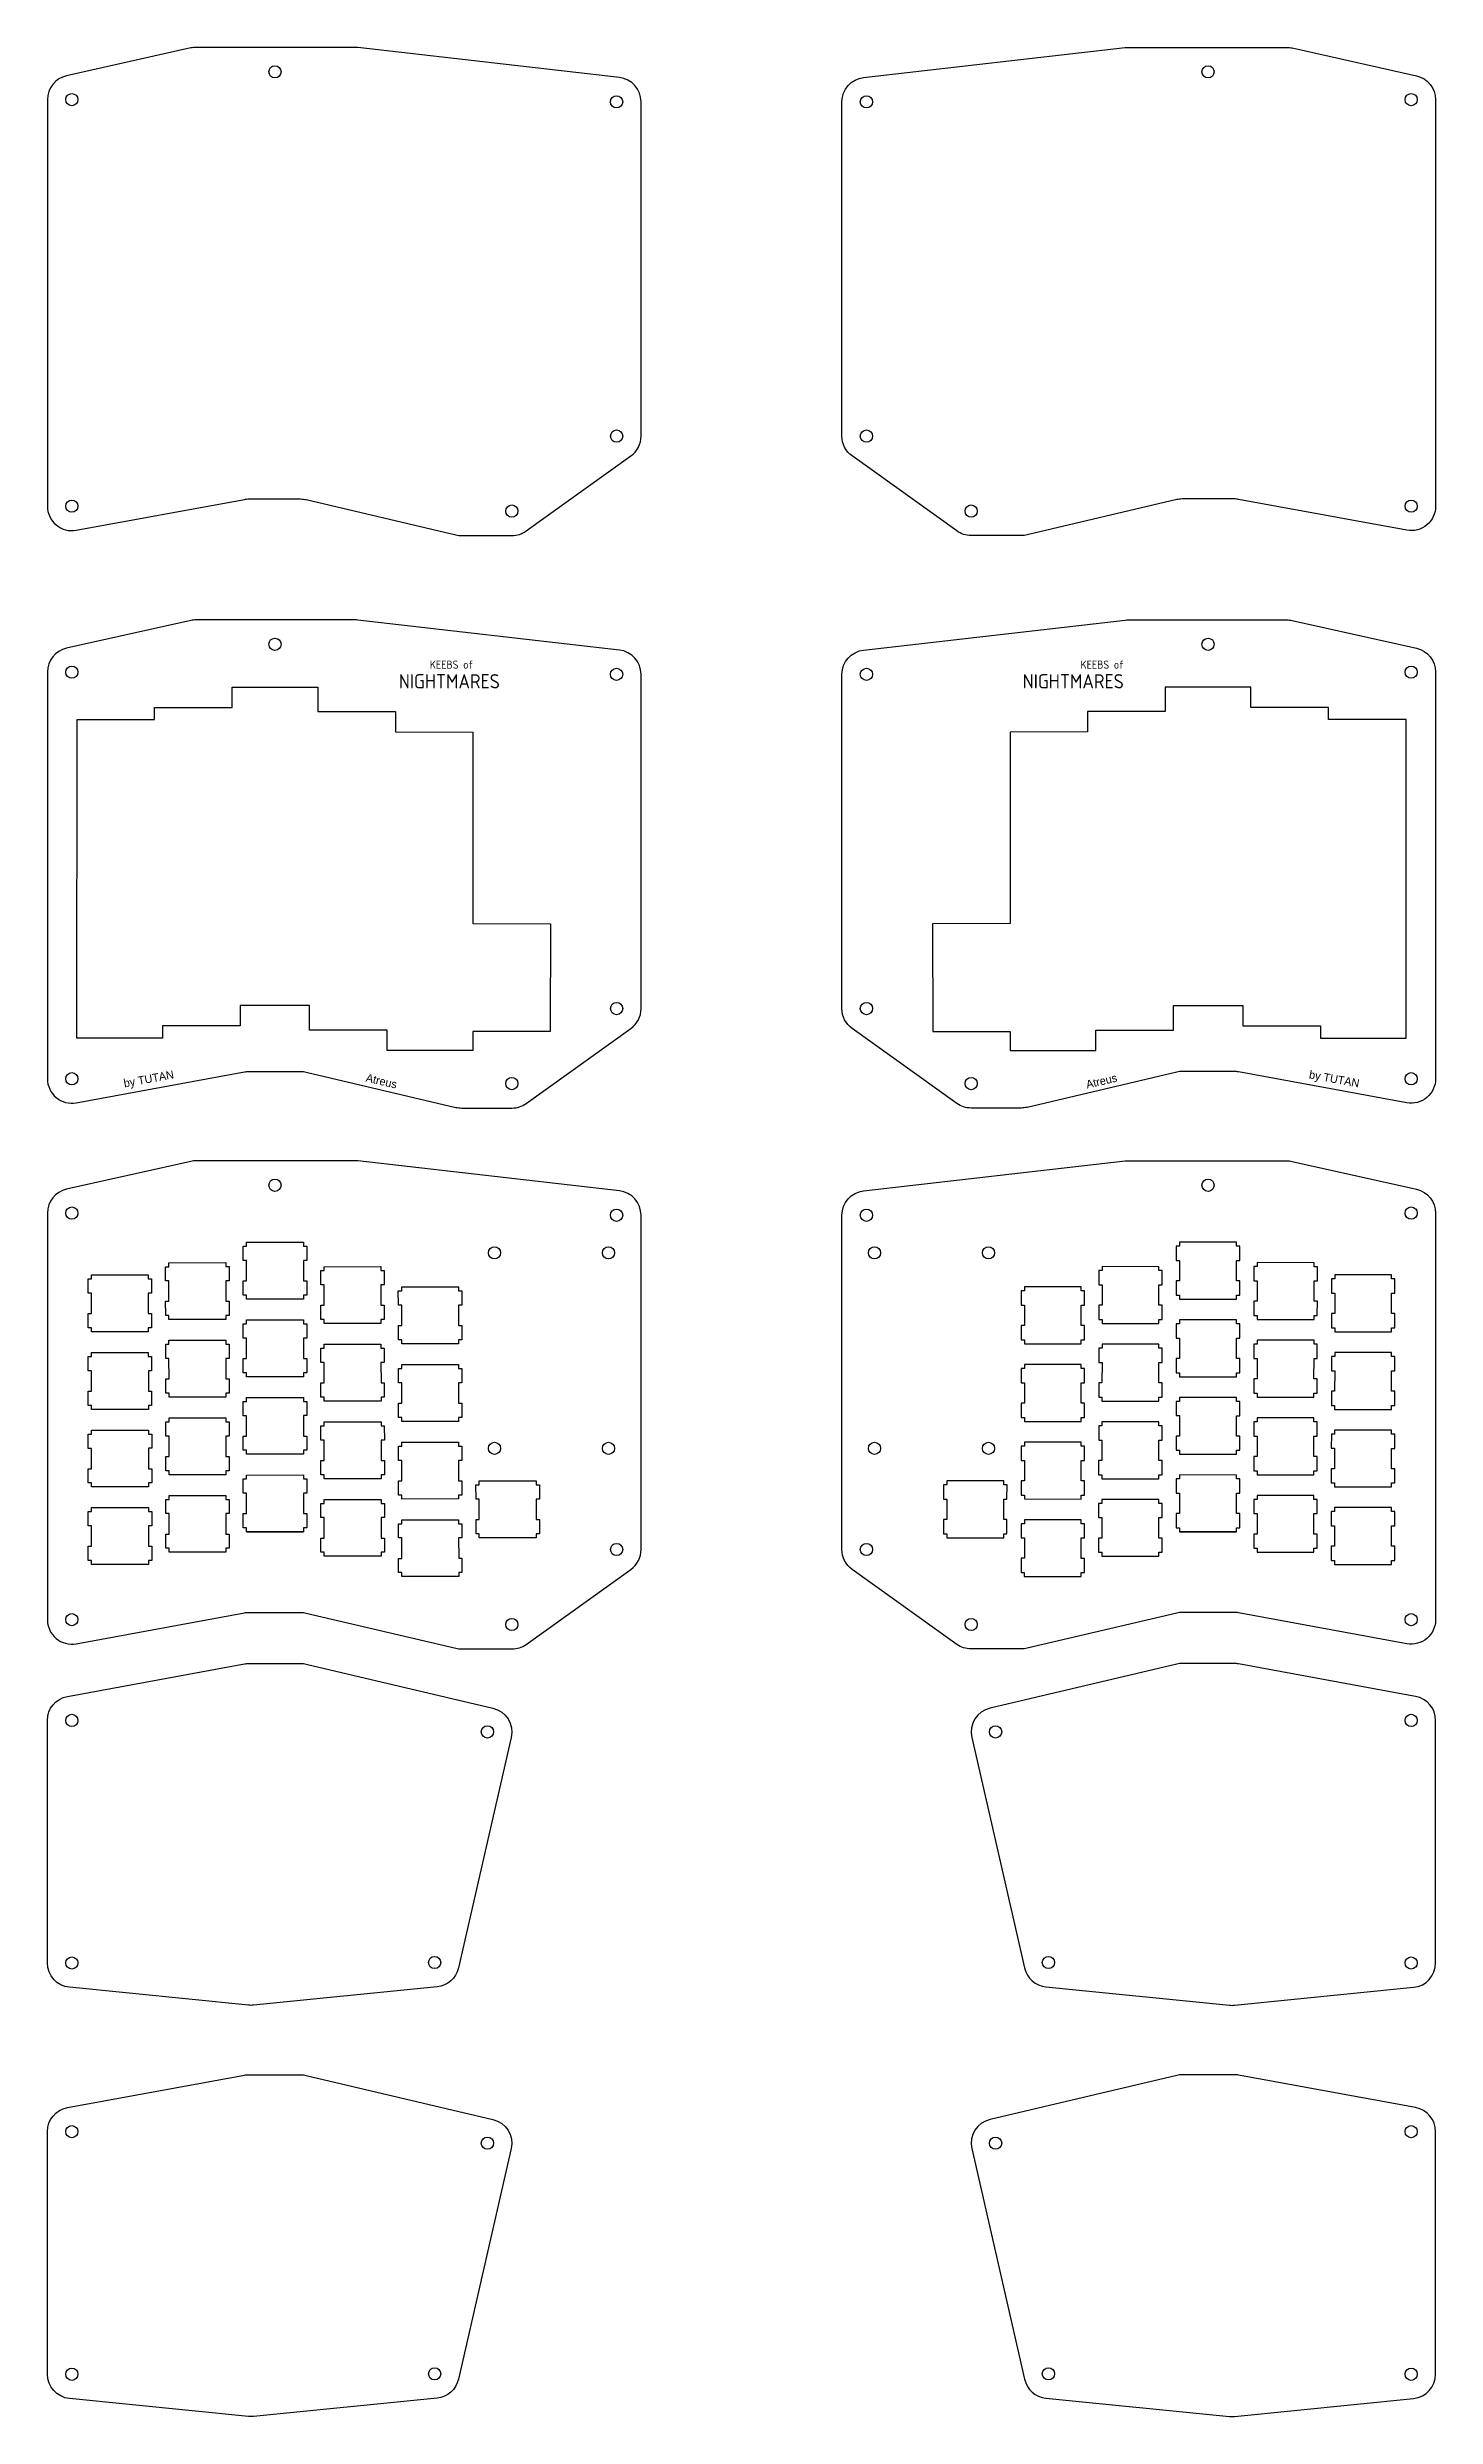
# Model space of a CAD drawing. Header units: millimetres. Extents: x -135 to 206, y -170 to 412.
import ezdxf

# ---------------------------------------------------------------- set-up
doc = ezdxf.new("R2010")
doc.units = ezdxf.units.MM
doc.layers.get('0').update_dxf_attribs({"true_color": 0xffffff})
doc.layers.add('cyan', color=4, linetype='Continuous', true_color=0x00ffff)

msp = doc.modelspace()

# ---------------------------------------------------------------- linework, layer by layer
for p, q in [((-86.3, 47.65), (-72.33, 47.66)), ((156.79, 47.65), (142.82, 47.66))]:
    msp.add_line(p, q)
for points in [[(-99.99, 412.05), (-130.55, 405.22, 0.351192), (-135.24, 399.36), (-135.24, 299.52, 0.468411), (-128.15, 293.62), (-86.83, 301.2, -0.045279), (-85.75, 301.3), (-73.03, 301.3, -0.058055), (-71.65, 301.14), (-34.9, 292.48, 0.057943), (-33.52, 292.32), (-21.15, 292.32, 0.156634), (-17.66, 293.44), (8.07, 311.86, 0.241896), (10.58, 316.74), (10.57, 398.82, 0.38113), (5.26, 404.78), (-59, 412.15, 0.028564), (-59.69, 412.19), (-98.68, 412.19, 0.055019)], [(170.48, 412.05), (201.04, 405.22, -0.351192), (205.73, 399.36), (205.73, 299.52, -0.468411), (198.65, 293.62), (157.32, 301.2, 0.045279), (156.24, 301.3), (143.52, 301.3, 0.058055), (142.14, 301.14), (105.39, 292.48, -0.057943), (104.02, 292.32), (91.64, 292.32, -0.156634), (88.15, 293.44), (62.42, 311.86, -0.241896), (59.92, 316.74), (59.92, 398.82, -0.38113), (65.23, 404.78), (129.49, 412.15, -0.028564), (130.18, 412.19), (169.17, 412.19, -0.055019)], [(-99.99, 271.46), (-130.55, 264.64, 0.351192), (-135.24, 258.78), (-135.24, 158.93, 0.468411), (-128.15, 153.03), (-86.83, 160.61, -0.045279), (-85.75, 160.71), (-73.03, 160.72, -0.058055), (-71.65, 160.56), (-34.9, 151.9, 0.057943), (-33.52, 151.74), (-21.15, 151.74, 0.156634), (-17.66, 152.86), (8.07, 171.28, 0.241896), (10.58, 176.16), (10.57, 258.24, 0.38113), (5.26, 264.2), (-59, 271.57, 0.028564), (-59.69, 271.61), (-98.68, 271.61, 0.055019)], [(170.48, 271.46), (201.04, 264.64, -0.351192), (205.73, 258.78), (205.73, 158.93, -0.468411), (198.65, 153.03), (157.32, 160.61, 0.045279), (156.24, 160.71), (143.52, 160.72, 0.058055), (142.14, 160.56), (105.39, 151.9, -0.057943), (104.02, 151.74), (91.64, 151.74, -0.156634), (88.15, 152.86), (62.42, 171.28, -0.241896), (59.92, 176.16), (59.92, 258.24, -0.38113), (65.23, 264.2), (129.49, 271.57, -0.028564), (130.18, 271.61), (169.17, 271.61, -0.055019)], [(-99.99, 138.63), (-130.55, 131.81, 0.351192), (-135.24, 125.95), (-135.24, 26.1, 0.468411), (-128.15, 20.2), (-86.83, 27.78, -0.045279), (-85.75, 27.88), (-73.03, 27.89, -0.058055), (-71.65, 27.73), (-34.9, 19.07, 0.057943), (-33.52, 18.91), (-21.15, 18.91, 0.156634), (-17.66, 20.03), (8.07, 38.45, 0.241896), (10.58, 43.33), (10.57, 125.41, 0.38113), (5.26, 131.37), (-59, 138.74, 0.028564), (-59.69, 138.78), (-98.68, 138.78, 0.055019)], [(170.48, 138.63), (201.04, 131.81, -0.351192), (205.73, 125.95), (205.73, 26.1, -0.468411), (198.65, 20.2), (157.32, 27.78, 0.045279), (156.24, 27.88), (143.52, 27.89, 0.058055), (142.14, 27.73), (105.39, 19.07, -0.057943), (104.02, 18.91), (91.64, 18.91, -0.156634), (88.15, 20.03), (62.42, 38.45, -0.241896), (59.92, 43.33), (59.92, 125.41, -0.38113), (65.23, 131.37), (129.49, 138.74, -0.028564), (130.18, 138.78), (169.17, 138.78, -0.055019)], [(-86.83, 15.24, -0.045279), (-85.75, 15.34), (-73.03, 15.34, -0.058055), (-71.65, 15.18), (-25.79, 4.37, -0.412282), (-21.32, -2.8), (-34.28, -59.44, -0.322041), (-39.53, -64.07), (-84.64, -68.58, -0.049876), (-85.83, -68.58), (-129.83, -64.18, -0.385314), (-135.24, -58.21), (-135.24, 1.36, -0.362017), (-130.32, 7.26)], [(157.32, 15.24, 0.045279), (156.24, 15.34), (143.52, 15.34, 0.058055), (142.14, 15.18), (96.28, 4.37, 0.412282), (91.81, -2.8), (104.77, -59.44, 0.322041), (110.02, -64.07), (155.13, -68.58, 0.049876), (156.33, -68.58), (200.33, -64.18, 0.385314), (205.73, -58.21), (205.73, 1.36, 0.362017), (200.81, 7.26)], [(-86.83, -85.75, -0.045279), (-85.75, -85.66), (-73.03, -85.65, -0.058055), (-71.65, -85.81), (-25.79, -96.62, -0.412282), (-21.32, -103.8), (-34.28, -160.43, -0.322041), (-39.53, -165.06), (-84.64, -169.57, -0.049876), (-85.83, -169.57), (-129.83, -165.17, -0.385314), (-135.24, -159.2), (-135.24, -99.63, -0.362017), (-130.32, -93.73)], [(157.32, -85.75, 0.045279), (156.24, -85.66), (143.52, -85.65, 0.058055), (142.14, -85.81), (96.28, -96.62, 0.412282), (91.81, -103.8), (104.77, -160.43, 0.322041), (110.02, -165.06), (155.13, -169.57, 0.049876), (156.33, -169.57), (200.33, -165.17, 0.385314), (205.73, -159.2), (205.73, -99.63, 0.362017), (200.81, -93.73)]]:
    msp.add_lwpolyline(points, format="xyb", close=True)
at = {"color": 7, "true_color": 0xffffff}
for points in [[(-30.74, 201.3), (-30.74, 197.01), (-11.7, 197), (-11.71, 170.53), (-30.76, 170.55), (-30.76, 165.87), (-51.81, 165.88), (-51.81, 170.88), (-70.86, 170.89), (-70.86, 176.89), (-87.91, 176.91), (-87.91, 171.91), (-106.96, 171.92), (-106.96, 168.92), (-128.01, 168.93), (-127.96, 247.13), (-108.91, 247.12), (-108.91, 250.12), (-89.86, 250.11), (-89.86, 255.11), (-68.81, 255.09), (-68.81, 249.09), (-49.76, 249.08), (-49.77, 244.08), (-30.72, 244.07), (-30.74, 201.3), (-30.74, 201.3)], [(101.23, 201.3), (101.23, 197.01), (82.19, 197), (82.2, 170.53), (101.25, 170.55), (101.26, 165.87), (122.31, 165.88), (122.3, 170.88), (141.35, 170.89), (141.35, 176.89), (158.4, 176.91), (158.4, 171.91), (177.45, 171.92), (177.45, 168.92), (198.5, 168.93), (198.46, 247.13), (179.41, 247.12), (179.4, 250.12), (160.35, 250.11), (160.35, 255.11), (139.3, 255.09), (139.3, 249.09), (120.25, 249.08), (120.26, 244.08), (101.21, 244.07), (101.23, 201.3), (101.23, 201.3)]]:
    msp.add_lwpolyline(points, dxfattribs=at)
for points in [[(-87.14, 109.28), (-86.32, 109.28), (-86.33, 114.29), (-87.14, 114.29), (-87.14, 117.79), (-86.33, 117.79), (-86.33, 118.77), (-72.36, 118.78), (-72.36, 117.8), (-71.55, 117.8), (-71.54, 114.3), (-72.36, 114.3), (-72.35, 109.29), (-71.54, 109.29), (-71.54, 105.79), (-72.35, 105.79), (-72.35, 104.81), (-86.32, 104.8), (-86.32, 105.78), (-87.14, 105.78), (-87.14, 109.28)], [(157.63, 109.28), (156.82, 109.28), (156.82, 114.29), (157.63, 114.29), (157.63, 117.79), (156.82, 117.79), (156.82, 118.77), (142.85, 118.78), (142.85, 117.8), (142.04, 117.8), (142.03, 114.3), (142.85, 114.3), (142.85, 109.29), (142.03, 109.29), (142.03, 105.79), (142.84, 105.79), (142.84, 104.81), (156.81, 104.8), (156.81, 105.78), (157.63, 105.78), (157.63, 109.28)], [(-110.46, 110.76), (-110.45, 109.78), (-109.64, 109.78), (-109.64, 106.28), (-110.45, 106.28), (-110.45, 101.27), (-109.64, 101.27), (-109.64, 97.77), (-110.45, 97.77), (-110.45, 96.79), (-124.42, 96.79), (-124.42, 97.77), (-125.23, 97.77), (-125.23, 101.27), (-124.42, 101.27), (-124.42, 106.27), (-125.24, 106.27), (-125.24, 109.77), (-124.42, 109.77), (-124.43, 110.76), (-110.46, 110.76)], [(-105.37, 109.28), (-106.19, 109.28), (-106.19, 112.78), (-105.38, 112.78), (-105.38, 113.76), (-91.41, 113.77), (-91.41, 112.79), (-90.59, 112.79), (-90.59, 109.29), (-91.4, 109.29), (-91.4, 104.28), (-90.59, 104.28), (-90.59, 100.78), (-91.4, 100.78), (-91.4, 99.8), (-105.37, 99.79), (-105.37, 100.77), (-106.18, 100.77), (-106.19, 104.27), (-105.37, 104.27), (-105.37, 109.28)], [(-67.28, 111.8), (-67.28, 112.78), (-53.31, 112.79), (-53.31, 111.81), (-52.49, 111.81), (-52.49, 108.31), (-53.3, 108.31), (-53.3, 103.3), (-52.49, 103.3), (-52.49, 99.8), (-53.3, 99.8), (-53.3, 98.82), (-67.27, 98.81), (-67.27, 99.79), (-68.08, 99.79), (-68.08, 103.29), (-67.27, 103.29), (-67.27, 108.3), (-68.09, 108.3), (-68.09, 111.8), (-67.28, 111.8)], [(137.77, 111.8), (137.77, 112.78), (123.8, 112.79), (123.8, 111.81), (122.98, 111.81), (122.98, 108.31), (123.8, 108.31), (123.79, 103.3), (122.98, 103.3), (122.98, 99.8), (123.79, 99.8), (123.79, 98.82), (137.76, 98.81), (137.76, 99.79), (138.57, 99.79), (138.58, 103.29), (137.76, 103.29), (137.77, 108.3), (138.58, 108.3), (138.58, 111.8), (137.77, 111.8)], [(175.87, 109.28), (176.68, 109.28), (176.68, 112.78), (175.87, 112.78), (175.87, 113.76), (161.9, 113.77), (161.9, 112.79), (161.08, 112.79), (161.08, 109.29), (161.9, 109.29), (161.89, 104.28), (161.08, 104.28), (161.08, 100.78), (161.89, 100.78), (161.89, 99.8), (175.86, 99.79), (175.86, 100.77), (176.67, 100.77), (176.68, 104.27), (175.86, 104.27), (175.87, 109.28)], [(180.95, 110.76), (180.95, 109.78), (180.13, 109.78), (180.13, 106.28), (180.94, 106.28), (180.94, 101.27), (180.13, 101.27), (180.13, 97.77), (180.94, 97.77), (180.94, 96.79), (194.91, 96.79), (194.91, 97.77), (195.72, 97.77), (195.72, 101.27), (194.91, 101.27), (194.91, 106.27), (195.73, 106.27), (195.73, 109.77), (194.92, 109.77), (194.92, 110.76), (180.95, 110.76)], [(-49.03, 94.8), (-49.03, 98.3), (-48.22, 98.3), (-48.22, 103.31), (-49.03, 103.31), (-49.04, 106.81), (-48.22, 106.81), (-48.22, 107.79), (-34.25, 107.8), (-34.25, 106.82), (-33.44, 106.82), (-33.44, 103.32), (-34.25, 103.31), (-34.25, 98.31), (-33.44, 98.31), (-33.44, 94.81), (-34.25, 94.81), (-34.25, 93.83), (-48.22, 93.82), (-48.22, 94.8), (-49.03, 94.8)], [(119.52, 94.8), (119.52, 98.3), (118.71, 98.3), (118.71, 103.31), (119.53, 103.31), (119.53, 106.81), (118.71, 106.81), (118.71, 107.79), (104.74, 107.8), (104.74, 106.82), (103.93, 106.82), (103.93, 103.32), (104.74, 103.31), (104.74, 98.31), (103.93, 98.31), (103.93, 94.81), (104.74, 94.81), (104.74, 93.83), (118.71, 93.82), (118.71, 94.8), (119.52, 94.8)], [(-71.53, 86.74), (-72.34, 86.74), (-72.34, 85.76), (-86.31, 85.75), (-86.31, 86.73), (-87.13, 86.73), (-87.13, 90.23), (-86.32, 90.23), (-86.32, 95.24), (-87.13, 95.24), (-87.13, 98.74), (-86.32, 98.74), (-86.32, 99.72), (-72.35, 99.73), (-72.35, 98.75), (-71.54, 98.75), (-71.54, 95.25), (-72.35, 95.25), (-72.35, 90.24), (-71.53, 90.24), (-71.53, 86.74)], [(142.02, 86.74), (142.84, 86.74), (142.83, 85.76), (156.8, 85.75), (156.81, 86.73), (157.62, 86.73), (157.62, 90.23), (156.81, 90.23), (156.81, 95.24), (157.62, 95.24), (157.62, 98.74), (156.81, 98.74), (156.81, 99.72), (142.84, 99.73), (142.84, 98.75), (142.03, 98.75), (142.03, 95.25), (142.84, 95.25), (142.84, 90.24), (142.02, 90.24), (142.02, 86.74)], [(-91.39, 80.75), (-105.36, 80.74), (-105.36, 81.72), (-106.18, 81.72), (-106.18, 85.22), (-105.36, 85.22), (-105.37, 90.23), (-106.18, 90.23), (-106.18, 93.73), (-105.37, 93.73), (-105.37, 94.71), (-91.4, 94.72), (-91.4, 93.74), (-90.58, 93.74), (-90.58, 90.24), (-91.4, 90.24), (-91.39, 85.23), (-90.58, 85.23), (-90.58, 81.73), (-91.39, 81.73), (-91.39, 80.75)], [(-52.48, 92.76), (-52.48, 89.26), (-53.3, 89.26), (-53.29, 84.25), (-52.48, 84.25), (-52.48, 80.75), (-53.29, 80.75), (-53.29, 79.77), (-67.26, 79.76), (-67.26, 80.74), (-68.07, 80.74), (-68.08, 84.24), (-67.26, 84.24), (-67.27, 89.25), (-68.08, 89.25), (-68.08, 92.75), (-67.27, 92.75), (-67.27, 93.73), (-53.3, 93.74), (-53.3, 92.76), (-52.48, 92.76)], [(122.98, 92.76), (122.97, 89.26), (123.79, 89.26), (123.78, 84.25), (122.97, 84.25), (122.97, 80.75), (123.78, 80.75), (123.78, 79.77), (137.75, 79.76), (137.75, 80.74), (138.57, 80.74), (138.57, 84.24), (137.75, 84.24), (137.76, 89.25), (138.57, 89.25), (138.57, 92.75), (137.76, 92.75), (137.76, 93.73), (123.79, 93.74), (123.79, 92.76), (122.98, 92.76)], [(161.88, 80.75), (175.85, 80.74), (175.85, 81.72), (176.67, 81.72), (176.67, 85.22), (175.85, 85.22), (175.86, 90.23), (176.67, 90.23), (176.67, 93.73), (175.86, 93.73), (175.86, 94.71), (161.89, 94.72), (161.89, 93.74), (161.08, 93.74), (161.07, 90.24), (161.89, 90.24), (161.88, 85.23), (161.07, 85.23), (161.07, 81.73), (161.88, 81.73), (161.88, 80.75)], [(-125.23, 82.22), (-124.41, 82.22), (-124.41, 87.22), (-125.23, 87.22), (-125.23, 90.72), (-124.42, 90.72), (-124.42, 91.71), (-110.45, 91.71), (-110.45, 90.73), (-109.63, 90.73), (-109.63, 87.23), (-110.44, 87.23), (-110.44, 82.22), (-109.63, 82.22), (-109.63, 78.72), (-110.44, 78.72), (-110.44, 77.74), (-124.41, 77.74), (-124.41, 78.72), (-125.22, 78.72), (-125.23, 82.22)], [(-34.25, 88.75), (-34.24, 87.77), (-33.43, 87.77), (-33.43, 84.27), (-34.24, 84.26), (-34.24, 79.26), (-33.43, 79.26), (-33.43, 75.76), (-34.24, 75.76), (-34.24, 74.78), (-48.21, 74.77), (-48.21, 75.75), (-49.02, 75.75), (-49.02, 79.25), (-48.21, 79.25), (-48.21, 84.26), (-49.03, 84.26), (-49.03, 87.76), (-48.21, 87.76), (-48.22, 88.74), (-34.25, 88.75)], [(104.74, 88.75), (104.74, 87.77), (103.92, 87.77), (103.92, 84.27), (104.73, 84.26), (104.73, 79.26), (103.92, 79.26), (103.92, 75.76), (104.73, 75.76), (104.73, 74.78), (118.7, 74.77), (118.7, 75.75), (119.51, 75.75), (119.51, 79.25), (118.7, 79.25), (118.7, 84.26), (119.52, 84.26), (119.52, 87.76), (118.71, 87.76), (118.71, 88.74), (104.74, 88.75)], [(195.72, 82.22), (194.9, 82.22), (194.91, 87.22), (195.72, 87.22), (195.72, 90.72), (194.91, 90.72), (194.91, 91.71), (180.94, 91.71), (180.94, 90.73), (180.12, 90.73), (180.12, 87.23), (180.94, 87.23), (180.93, 82.22), (180.12, 82.22), (180.12, 78.72), (180.93, 78.72), (180.93, 77.74), (194.9, 77.74), (194.9, 78.72), (195.71, 78.72), (195.72, 82.22)], [(-90.57, 66.18), (-90.57, 62.68), (-91.38, 62.68), (-91.38, 61.7), (-105.35, 61.69), (-105.35, 62.67), (-106.17, 62.67), (-106.17, 66.17), (-105.36, 66.17), (-105.36, 71.18), (-106.17, 71.18), (-106.17, 74.68), (-105.36, 74.68), (-105.36, 75.66), (-91.39, 75.67), (-91.39, 74.69), (-90.58, 74.69), (-90.57, 71.19), (-91.39, 71.19), (-91.39, 66.18), (-90.57, 66.18)], [(-86.31, 71.18), (-86.31, 76.19), (-87.12, 76.19), (-87.12, 79.69), (-86.31, 79.69), (-86.31, 80.67), (-72.34, 80.68), (-72.34, 79.7), (-71.53, 79.7), (-71.53, 76.2), (-72.34, 76.2), (-72.34, 71.19), (-71.52, 71.19), (-71.52, 67.69), (-72.34, 67.69), (-72.34, 66.71), (-86.31, 66.7), (-86.31, 67.68), (-87.12, 67.68), (-87.12, 71.18), (-86.31, 71.18)], [(156.8, 71.18), (156.8, 76.19), (157.61, 76.19), (157.62, 79.69), (156.8, 79.69), (156.8, 80.67), (142.83, 80.68), (142.83, 79.7), (142.02, 79.7), (142.02, 76.2), (142.83, 76.2), (142.83, 71.19), (142.02, 71.19), (142.01, 67.69), (142.83, 67.69), (142.83, 66.71), (156.8, 66.7), (156.8, 67.68), (157.61, 67.68), (157.61, 71.18), (156.8, 71.18)], [(161.06, 66.18), (161.06, 62.68), (161.87, 62.68), (161.87, 61.7), (175.84, 61.69), (175.84, 62.67), (176.66, 62.67), (176.66, 66.17), (175.85, 66.17), (175.85, 71.18), (176.66, 71.18), (176.66, 74.68), (175.85, 74.68), (175.85, 75.66), (161.88, 75.67), (161.88, 74.69), (161.07, 74.69), (161.07, 71.19), (161.88, 71.19), (161.88, 66.18), (161.06, 66.18)], [(-124.41, 68.17), (-125.22, 68.17), (-125.22, 71.67), (-124.41, 71.67), (-124.41, 72.66), (-110.44, 72.66), (-110.44, 71.68), (-109.62, 71.68), (-109.62, 68.18), (-110.44, 68.18), (-110.43, 63.17), (-109.62, 63.17), (-109.62, 59.67), (-110.43, 59.67), (-110.43, 58.69), (-124.4, 58.69), (-124.4, 59.67), (-125.22, 59.67), (-125.22, 63.17), (-124.4, 63.17), (-124.41, 68.17)], [(-53.28, 65.2), (-52.47, 65.2), (-52.47, 61.7), (-53.28, 61.7), (-53.28, 60.72), (-67.25, 60.71), (-67.25, 61.69), (-68.07, 61.69), (-68.07, 65.19), (-67.25, 65.19), (-67.26, 70.2), (-68.07, 70.2), (-68.07, 73.7), (-67.26, 73.7), (-67.26, 74.68), (-53.29, 74.69), (-53.29, 73.71), (-52.48, 73.71), (-52.47, 70.21), (-53.29, 70.21), (-53.28, 65.2)], [(123.78, 65.2), (122.96, 65.2), (122.96, 61.7), (123.77, 61.7), (123.77, 60.72), (137.74, 60.71), (137.74, 61.69), (138.56, 61.69), (138.56, 65.19), (137.75, 65.19), (137.75, 70.2), (138.56, 70.2), (138.56, 73.7), (137.75, 73.7), (137.75, 74.68), (123.78, 74.69), (123.78, 73.71), (122.97, 73.71), (122.97, 70.21), (123.78, 70.21), (123.78, 65.2)], [(194.9, 68.17), (195.71, 68.17), (195.71, 71.67), (194.9, 71.67), (194.9, 72.66), (180.93, 72.66), (180.93, 71.68), (180.12, 71.68), (180.11, 68.18), (180.93, 68.18), (180.92, 63.17), (180.11, 63.17), (180.11, 59.67), (180.92, 59.67), (180.92, 58.69), (194.89, 58.69), (194.89, 59.67), (195.71, 59.67), (195.71, 63.17), (194.89, 63.17), (194.9, 68.17)], [(-48.21, 69.69), (-34.24, 69.7), (-34.24, 68.72), (-33.42, 68.72), (-33.42, 65.22), (-34.23, 65.21), (-34.23, 60.21), (-33.42, 60.21), (-33.42, 56.71), (-34.23, 56.71), (-34.23, 55.73), (-48.2, 55.72), (-48.2, 56.7), (-49.01, 56.7), (-49.02, 60.2), (-48.2, 60.2), (-48.2, 65.21), (-49.02, 65.21), (-49.02, 68.71), (-48.21, 68.71), (-48.21, 69.69)], [(118.7, 69.69), (104.73, 69.7), (104.73, 68.72), (103.91, 68.72), (103.91, 65.22), (104.73, 65.21), (104.72, 60.21), (103.91, 60.21), (103.91, 56.71), (104.72, 56.71), (104.72, 55.73), (118.69, 55.72), (118.69, 56.7), (119.5, 56.7), (119.51, 60.2), (118.69, 60.2), (118.7, 65.21), (119.51, 65.21), (119.51, 68.71), (118.7, 68.71), (118.7, 69.69)], [(-87.12, 60.64), (-86.3, 60.64), (-86.3, 61.62), (-72.33, 61.63), (-72.33, 60.65), (-71.52, 60.65), (-71.52, 57.15), (-72.33, 57.15), (-72.33, 52.14), (-71.52, 52.14), (-71.51, 48.64), (-72.33, 48.64), (-72.33, 47.66), (-86.3, 47.65), (-86.3, 48.63), (-87.11, 48.63), (-87.11, 52.13), (-86.3, 52.13), (-86.3, 57.14), (-87.11, 57.14), (-87.12, 60.64)], [(-15.18, 55.7), (-15.18, 50.69), (-14.37, 50.69), (-14.36, 47.19), (-15.18, 47.19), (-15.18, 46.21), (-29.15, 46.2), (-29.15, 47.18), (-29.96, 47.18), (-29.96, 50.68), (-29.15, 50.68), (-29.15, 55.69), (-29.96, 55.69), (-29.97, 59.19), (-29.15, 59.19), (-29.15, 60.17), (-15.18, 60.18), (-15.18, 59.2), (-14.37, 59.2), (-14.37, 55.7), (-15.18, 55.7)], [(85.67, 55.7), (85.67, 50.69), (84.86, 50.69), (84.85, 47.19), (85.67, 47.19), (85.67, 46.21), (99.64, 46.2), (99.64, 47.18), (100.45, 47.18), (100.45, 50.68), (99.64, 50.68), (99.64, 55.69), (100.45, 55.69), (100.46, 59.19), (99.64, 59.19), (99.64, 60.17), (85.67, 60.18), (85.67, 59.2), (84.86, 59.2), (84.86, 55.7), (85.67, 55.7)], [(157.61, 60.64), (156.79, 60.64), (156.79, 61.62), (142.82, 61.63), (142.82, 60.65), (142.01, 60.65), (142.01, 57.15), (142.82, 57.15), (142.82, 52.14), (142.01, 52.14), (142.01, 48.64), (142.82, 48.64), (142.82, 47.66), (156.79, 47.65), (156.79, 48.63), (157.6, 48.63), (157.6, 52.13), (156.79, 52.13), (156.79, 57.14), (157.61, 57.14), (157.61, 60.64)], [(-124.39, 39.64), (-124.39, 40.62), (-125.21, 40.62), (-125.21, 44.12), (-124.4, 44.12), (-124.4, 49.12), (-125.21, 49.12), (-125.21, 52.62), (-124.4, 52.62), (-124.4, 53.61), (-110.43, 53.61), (-110.43, 52.63), (-109.62, 52.63), (-109.61, 49.13), (-110.43, 49.13), (-110.43, 44.12), (-109.61, 44.12), (-109.61, 40.62), (-110.42, 40.62), (-110.42, 39.64), (-124.39, 39.64)], [(-90.57, 52.14), (-91.38, 52.14), (-91.38, 47.13), (-90.56, 47.13), (-90.56, 43.63), (-91.38, 43.63), (-91.37, 42.65), (-105.34, 42.64), (-105.35, 43.62), (-106.16, 43.62), (-106.16, 47.12), (-105.35, 47.12), (-105.35, 52.13), (-106.16, 52.13), (-106.16, 55.63), (-105.35, 55.63), (-105.35, 56.61), (-91.38, 56.62), (-91.38, 55.64), (-90.57, 55.64), (-90.57, 52.14)], [(-53.28, 55.64), (-53.28, 54.66), (-52.47, 54.66), (-52.47, 51.16), (-53.28, 51.16), (-53.28, 46.15), (-52.46, 46.15), (-52.46, 42.65), (-53.27, 42.65), (-53.27, 41.67), (-67.24, 41.66), (-67.24, 42.64), (-68.06, 42.64), (-68.06, 46.14), (-67.25, 46.14), (-67.25, 51.15), (-68.06, 51.15), (-68.06, 54.65), (-67.25, 54.65), (-67.25, 55.63), (-53.28, 55.64)], [(123.77, 55.64), (123.77, 54.66), (122.96, 54.66), (122.96, 51.16), (123.77, 51.16), (123.77, 46.15), (122.95, 46.15), (122.95, 42.65), (123.77, 42.65), (123.77, 41.67), (137.74, 41.66), (137.74, 42.64), (138.55, 42.64), (138.55, 46.14), (137.74, 46.14), (137.74, 51.15), (138.55, 51.15), (138.55, 54.65), (137.74, 54.65), (137.74, 55.63), (123.77, 55.64)], [(161.06, 52.14), (161.87, 52.14), (161.87, 47.13), (161.05, 47.13), (161.05, 43.63), (161.87, 43.63), (161.87, 42.65), (175.84, 42.64), (175.84, 43.62), (176.65, 43.62), (176.65, 47.12), (175.84, 47.12), (175.84, 52.13), (176.65, 52.13), (176.65, 55.63), (175.84, 55.63), (175.84, 56.61), (161.87, 56.62), (161.87, 55.64), (161.06, 55.64), (161.06, 52.14)], [(194.88, 39.64), (194.88, 40.62), (195.7, 40.62), (195.7, 44.12), (194.89, 44.12), (194.89, 49.12), (195.7, 49.12), (195.7, 52.62), (194.89, 52.62), (194.89, 53.61), (180.92, 53.61), (180.92, 52.63), (180.11, 52.63), (180.11, 49.13), (180.92, 49.13), (180.92, 44.12), (180.1, 44.12), (180.1, 40.62), (180.91, 40.62), (180.91, 39.64), (194.88, 39.64)], [(-33.41, 37.66), (-34.22, 37.66), (-34.22, 36.68), (-48.19, 36.67), (-48.19, 37.65), (-49.01, 37.65), (-49.01, 41.15), (-48.19, 41.15), (-48.2, 46.16), (-49.01, 46.16), (-49.01, 49.66), (-48.2, 49.66), (-48.2, 50.64), (-34.23, 50.65), (-34.23, 49.67), (-33.42, 49.67), (-33.41, 46.17), (-34.23, 46.16), (-34.22, 41.16), (-33.41, 41.16), (-33.41, 37.66)], [(103.9, 37.66), (104.71, 37.66), (104.71, 36.68), (118.68, 36.67), (118.68, 37.65), (119.5, 37.65), (119.5, 41.15), (118.69, 41.15), (118.69, 46.16), (119.5, 46.16), (119.5, 49.66), (118.69, 49.66), (118.69, 50.64), (104.72, 50.65), (104.72, 49.67), (103.91, 49.67), (103.9, 46.17), (104.72, 46.16), (104.72, 41.16), (103.9, 41.16), (103.9, 37.66)]]:
    msp.add_lwpolyline(points)
for centre in [(-79.34, 406.19), (149.83, 406.19), (-129.24, 399.36), (4.57, 398.82), (65.92, 398.82), (199.73, 399.36), (4.58, 316.74), (65.92, 316.74), (-129.24, 299.52), (-21.15, 298.32), (91.64, 298.32), (199.73, 299.52), (-79.34, 265.61), (149.83, 265.61), (-129.24, 258.78), (4.57, 258.24), (65.92, 258.24), (199.73, 258.78), (4.58, 176.16), (65.92, 176.16), (-129.24, 158.93), (-21.15, 157.74), (91.64, 157.74), (199.73, 158.93), (-79.34, 132.78), (149.83, 132.78), (-129.24, 125.95), (4.57, 125.41), (65.92, 125.41), (199.73, 125.95), (-25.43, 116.17), (2.57, 116.17), (67.92, 116.17), (95.92, 116.17), (-25.43, 68.17), (2.57, 68.17), (67.92, 68.17), (95.92, 68.17), (4.58, 43.33), (65.92, 43.33), (-129.24, 26.1), (-21.15, 24.9), (91.64, 24.9), (199.73, 26.1), (-129.24, 1.36), (-27.17, -1.47), (97.66, -1.47), (199.73, 1.36), (-129.24, -58.21), (-40.12, -58.1), (110.62, -58.1), (199.73, -58.21), (-129.24, -99.63), (199.73, -99.63), (-27.17, -102.46), (97.66, -102.46), (-129.24, -159.2), (-40.12, -159.09), (110.62, -159.09), (199.73, -159.2)]:
    msp.add_circle(centre, 1.5)

# ---------------------------------------------------------------- texts
at = {"layer": 'cyan', "char_height": 3}
for s, insert, attachment_point in [('\\pi17.36849;{\\Fisocp3|c0;\\H0.66667x;KEEBS of\\H1.5x;\\P\\pi9.72922;\\H1.16666x;NIGHTMARES}', (-58.65, 261.62), 1), ('{\\Fisocp3|c0;\\H0.66667x;KEEBS of\\H1.5x;\\P\\H1.16666x;NIGHTMARES}', (129.14, 261.62), 3)]:
    msp.add_mtext_dynamic_manual_height_columns(s, width=45.147, gutter_width=12.5, heights=[0], dxfattribs=dict(at, insert=insert, attachment_point=attachment_point))
at = {"layer": 'cyan', "char_height": 2}
for s, insert, attachment_point, rotation in [('{\\fComic Sans MS|b0|i0|c0|p66;by TUTAN}', (-116.67, 158.76), 1, 10.39556), ('{\\fComic Sans MS|b0|i0|c0|p66;Atreus}', (-56.7, 160.22), 1, 346.73522), ('{\\fComic Sans MS|b0|i0|c0|p66;Atreus}', (127.19, 160.22), 3, 13.26478), ('{\\fComic Sans MS|b0|i0|c0|p66;by TUTAN}', (187.16, 158.76), 3, 349.60444)]:
    msp.add_mtext_dynamic_manual_height_columns(s, width=14.1958, gutter_width=12.5, heights=[0], dxfattribs=dict(at, insert=insert, attachment_point=attachment_point, rotation=rotation))

doc.saveas('drawing.dxf')
